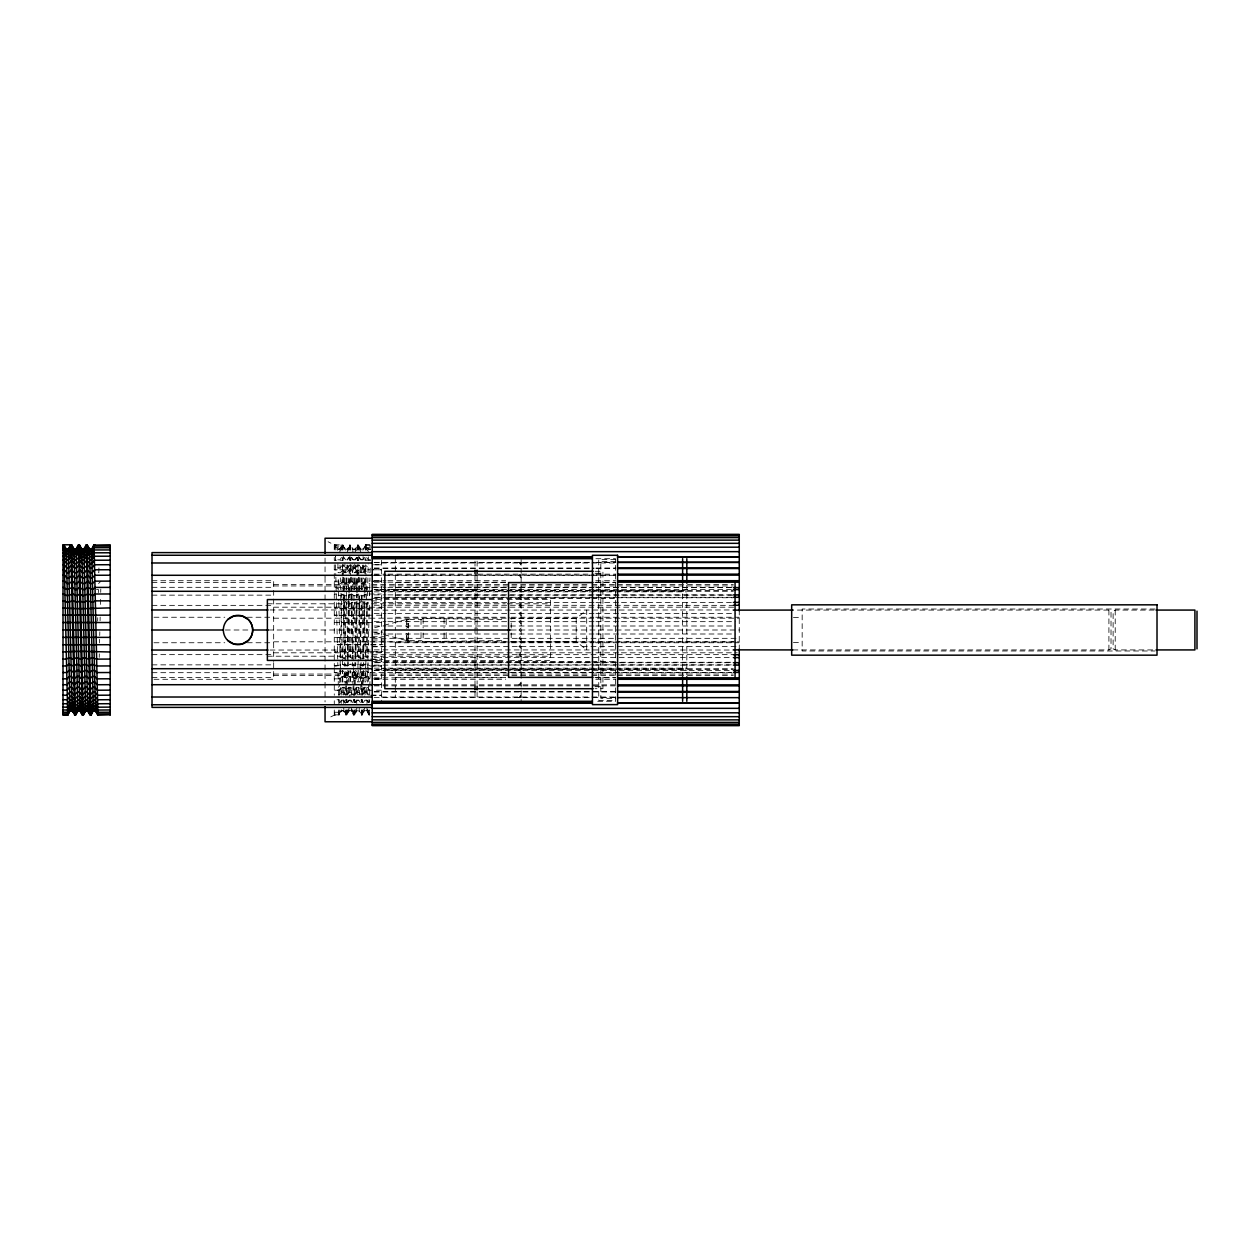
<?xml version="1.0" encoding="UTF-8"?>
<svg xmlns="http://www.w3.org/2000/svg" width="1260" height="1260" viewBox="0 0 1260 1260"><rect width="100%" height="100%" fill="white"/><g stroke="black" fill="none" stroke-linecap="round" stroke-linejoin="round"><path stroke-width="0.75" stroke-dasharray="5 3.75" d="M99.241 657.358L99.32 653.814M99.572 642.947L99.65 639.261M99.729 635.56L99.823 631.859M100.075 620.739L100.154 617.053M100.438 604.422L100.595 597.445M100.721 592.358L100.784 589.066M339.113 710.041L338.987 715.207L334.278 715.144L328.12 718.216M339.286 702.434L339.349 699.773L334.278 699.741L334.278 703.741M339.444 695.236L339.68 684.747M339.727 682.778L340.074 667.642M346.295 591.05L346.421 595.76L343.996 594.011L340.736 595.76L334.278 594.011L334.278 665.989L340.121 665.989L341.602 600.878M341.68 597.445L341.759 594.011L334.278 594.011M344.61 577.915L344.327 589.491L341.901 587.428L342.421 564.763M342.578 557.566L342.515 560.227L334.278 560.259L334.278 556.259M342.752 549.958L342.877 544.792L334.278 544.856L328.12 541.784M346.027 710.041L345.917 715.207L349.177 710.703L351.257 710.703L354.517 714.877L356.926 710.703L359.021 710.703L362.281 714.877L364.691 710.703L366.786 710.703L369.196 714.877M346.201 702.434L346.264 699.773M346.563 686.574L346.374 695.236L346.059 684.747M346.61 684.747L346.878 672.572L344.468 670.509L344.185 682.085M350.296 664.24L347.036 665.989L347.114 662.555M347.193 659.122L348.673 594.011L351.934 595.76L356.249 595.76L359.51 594.011L361.935 595.76L362.045 600.658M348.705 592.358L349.099 575.253M349.146 573.426L349.335 564.763M349.508 557.566L349.445 560.227L350.989 560.227L350.926 557.566M349.682 549.958L349.792 544.792L353.068 549.297L355.147 549.297L358.407 545.123L360.817 549.297L362.896 549.297L366.14 545.123L368.566 549.297L370.645 549.297M346.878 710.041L346.752 715.207L346.642 710.041M347.051 702.434L347.099 699.773L345.571 699.773L345.649 703.757L343.24 700.166L343.318 703.427M347.209 695.236L347.398 686.574M347.445 684.747L347.728 672.572L350.138 670.509L352.705 672.572L355.966 670.509L356.249 682.085M347.87 665.989L347.949 662.555M348.028 659.122L349.508 594.011M349.555 592.358L349.933 575.253M349.981 573.426L350.185 564.763L347.823 567.929L344.846 567.929L343.224 565.819M350.343 557.566L350.28 560.227L350.091 557.566M350.516 549.958L350.627 544.792L350.752 549.958M353.792 710.041L353.666 715.207L356.942 710.703L359.005 711.002L361.431 715.207L364.707 710.703L366.77 711.002L369.196 715.207L369.306 710.041M353.966 702.434L354.029 699.773M354.123 695.236L354.328 686.574M354.375 684.747L354.643 672.572L352.217 670.509L351.95 682.085M358.171 659.342L358.06 664.24L355.635 665.989L354.8 665.989L354.879 662.555M354.958 659.122L356.438 594.011L359.698 595.76L364.014 595.76L366.44 594.011L381.465 594.011M356.47 592.358L357.1 564.763M357.257 557.566L357.21 560.227L358.738 560.227L358.69 557.566M357.43 549.958L357.557 544.792L360.817 549.297L362.896 548.998L365.321 544.792L369.605 544.792M354.627 710.041L354.517 715.207L354.391 710.041M354.8 702.434L354.863 699.773L353.32 699.773L353.383 702.434M354.974 695.236L355.162 686.574M355.21 684.747L355.477 672.572L357.903 670.509L357.635 682.085M355.635 665.989L355.714 662.555M355.793 659.122L357.273 594.011M357.305 592.358L357.934 564.763L358.25 575.253M358.045 560.227L358.108 557.566M358.281 549.958L358.391 544.792L358.517 549.958M361.557 710.041L361.431 715.207L361.321 710.041M361.73 702.434L361.777 699.773L361.982 702.434M362.092 686.574L361.888 695.236L361.195 667.642M362.124 684.747L362.407 672.572L359.982 670.509L359.698 682.085M365.809 664.24L362.549 665.989L362.628 662.555M362.707 659.122L364.03 600.878M364.108 597.445L364.187 594.011L369.526 595.76L369.637 591.05M364.234 592.358L364.613 575.253M364.66 573.426L364.864 564.763M365.022 557.566L364.959 560.227L365.794 560.227L365.857 557.566M365.195 549.958L365.321 544.792L365.432 549.958M362.392 710.041L362.266 715.207L362.155 710.041M362.565 702.434L362.628 699.773L361.084 699.773L361.147 702.434M362.723 695.236L362.927 686.574M362.959 684.747L363.242 672.572L365.668 670.509L365.384 682.085M363.4 665.989L363.478 662.555M363.557 659.122L364.88 600.878M364.959 597.445L365.038 594.011M365.069 592.358L365.463 575.253M365.495 573.426L365.699 564.763L366.014 575.253M366.03 549.958L366.156 544.792L368.566 549.297M369.479 702.434L369.542 699.773M369.652 695.236L370.156 672.572L367.747 670.509L367.463 682.085M97.65 621.18L97.729 617.683M98.327 592.625L98.406 589.491L96.327 589.491M98.926 567.929L98.816 572.717L96.737 572.717M341.807 694.937L341.98 687.283L339.57 690.212L334.278 690.212L338.42 690.212L340.846 687.283L344.059 687.283L347.319 690.212L349.745 687.283L349.524 696.37M342.106 682.085L342.389 670.509L339.964 672.572L334.278 672.572L338.026 672.572L340.452 670.509L340.72 682.085M342.657 659.342L342.531 664.24L340.121 665.989M344.059 600.658L344.295 591.05M353.446 565.063L353.619 572.717L351.209 569.788L347.933 572.717L344.72 572.717L344.941 563.63M343.681 703.427L343.76 700.166L341.161 700.166L338.735 703.757M343.87 694.937L344.059 687.283M346.138 600.658L346.248 595.76L348.673 594.011M346.673 577.915L346.405 589.491L348.831 587.428L352.091 589.491L352.359 577.915M346.988 565.063L346.799 572.717L349.225 569.788L352.485 572.717L355.698 572.717L358.958 569.788L361.384 572.717L361.195 565.063M349.87 682.085L350.138 670.509L350.564 682.085M351.823 600.658L351.934 595.76M352.485 572.717L352.705 563.63M357.005 557.44L355.399 559.834L352.8 559.834L352.879 556.573M351.635 694.937L351.823 687.283L348.611 687.283L346.185 690.212L342.925 687.283L343.114 694.937M353.902 600.658L354.013 595.76L356.438 594.011M354.438 577.915L354.17 589.491L356.58 587.428L359.84 589.491L360.124 577.915M354.784 563.63L354.564 572.717L356.989 569.788L360.25 572.717L363.463 572.717L365.888 569.788L369.779 569.788M357.32 694.937L357.509 687.283L355.084 690.212L351.823 687.283M359.572 600.658L359.698 595.76M360.25 572.717L360.423 565.063M359.399 694.937L359.572 687.283L356.359 687.283L353.95 690.212L350.69 687.283L350.894 696.37M360.014 668.95L360.139 664.24L355.808 664.24L353.398 665.989L350.138 664.24M361.651 600.658L361.777 595.76L364.187 594.011M362.203 577.915L361.919 589.491L358.517 587.428L356.107 589.491L355.824 577.915M362.502 565.063L362.329 572.717L364.738 569.788L367.999 572.717L370.078 572.717L370.204 567.929L368.125 567.929L366.502 565.819M365.085 694.937L365.258 687.283L362.849 690.212L359.572 687.283M365.935 659.342L365.699 668.95L365.652 664.24L368.077 665.989L367.999 662.555M367.447 595.76L367.573 591.05M367.889 577.915L367.605 589.491L364.345 587.428L361.919 589.491L361.51 577.915M367.999 572.717L368.219 563.63M370.393 559.834L368.314 559.834L368.392 556.573M366.959 703.427L367.038 700.166L364.439 700.166L362.817 702.56M367.164 694.937L367.337 687.283L364.124 687.283L361.699 690.212L358.439 687.283L358.627 694.937M367.778 668.95L368.014 659.342M369.684 589.491L369.952 577.915M357.667 549.958L357.557 544.792L355.131 548.998L353.052 549.297L350.627 545.123L347.366 549.297L345.287 549.297L342.862 545.123L334.278 545.17L337.538 549.297L339.617 549.297L342.027 544.792L342.153 549.958M339.617 549.297L342.877 545.123M339.649 550.226L342.909 546.1M347.35 550.226L350.658 546.1L353.084 550.226M357.525 546.1L355.099 550.226L358.423 546.1M362.864 550.226L365.337 546.1L370.724 546.115M341.381 709.774L339.019 713.9L334.278 713.853M349.146 709.774L345.886 713.9L343.46 709.774M356.911 709.774L353.65 713.9L351.225 709.774L353.698 713.9M364.66 709.774L361.399 713.9L358.99 709.774M339.68 551.754L342.94 547.722M347.303 551.754L349.729 547.722L353.115 551.754M355.068 551.754L358.454 547.722M349.24 708.246L345.854 712.278L343.555 708.246M357.005 708.246L353.603 712.278M364.754 708.246L361.368 712.278L359.084 708.246M341.491 557.44L339.869 559.834L337.79 559.834L335.38 556.243L335.459 560.227L334.278 560.259M347.114 559.834L348.721 557.44M350.059 556.243L347.634 559.834L345.035 559.834L343.413 557.44M354.879 559.834L356.486 557.44M362.628 559.834L364.25 557.44M358.942 557.44L360.549 559.834L363.148 559.834L364.77 557.44M340.058 702.56L341.68 700.166M347.303 702.56L348.91 700.166L351.509 700.166L353.131 702.56M347.823 702.56L349.43 700.166M355.052 702.56L356.675 700.166L359.273 700.166L360.88 702.56M355.588 702.56L357.194 700.166M363.337 702.56L364.959 700.166M521.136 697.63L519.041 697.63L521.136 694.811M521.136 685.346L519.041 684.857L521.136 682.085M346.925 567.929L348.532 565.819M354.674 567.929L356.296 565.819M362.439 567.929L364.045 565.819M340.247 694.181L341.87 692.071M348.012 694.181L349.634 692.071M355.777 694.181L357.383 692.071M363.541 694.181L365.148 692.071M341.68 565.819L340.074 567.929L337.995 567.929L335.57 564.763L335.806 575.253M357.194 565.819L355.588 567.929L352.595 567.929L350.989 565.819M364.959 565.819L363.352 567.929L360.36 567.929L358.753 565.819M347.099 694.181L348.721 692.071L351.713 692.071L353.32 694.181M354.863 694.181L356.486 692.071L359.462 692.071L361.084 694.181M362.628 694.181L364.234 692.071L367.227 692.071L368.834 694.181M521.136 671.391L519.041 670.414L521.136 667.784M521.136 663.91L519.041 662.713L521.136 660.161M344.72 572.717L342.31 569.788L334.278 569.788L335.68 569.788L338.105 572.717L340.184 572.717L343.445 569.788L345.87 572.717L345.681 565.063M521.136 656.161L519.041 654.759L521.136 652.318M521.136 648.223L519.041 646.601L521.136 644.301M521.136 640.143L519.041 638.332L521.136 636.174M98.548 583.522L100.973 581.159M346.547 583.522L349.808 581.159L352.233 583.522L355.966 583.522L359.226 581.159L361.636 583.522M354.312 583.522L356.722 581.159L359.982 583.522L363.715 583.522L366.14 581.159L369.967 581.159M362.061 583.522L364.486 581.159L367.747 583.522L369.826 583.522M342.248 676.478L339.822 678.841L334.278 678.841L338.168 678.841L340.594 676.478L344.327 676.478L347.587 678.841L349.996 676.478M357.761 676.478L355.336 678.841L352.075 676.478L348.343 676.478L345.933 678.841L342.673 676.478M365.526 676.478L363.1 678.841L359.84 676.478L356.107 676.478L353.682 678.841L350.422 676.478M521.136 628.015L519.041 630L521.136 631.984M521.136 623.826L519.041 621.668L521.136 619.857M342.799 682.085L342.515 670.509L344.941 672.572L348.201 670.509L348.484 682.085M511.198 628L511.198 618.471L576.214 618.471L586.703 610.076L586.703 649.924L576.214 641.529L511.198 641.529L511.198 632.992M521.136 615.699L519.041 613.399L521.136 611.777M341.759 594.011L344.169 595.76L348.5 595.76L351.76 594.011L354.17 595.76M334.278 665.989L344.61 664.24L347.036 665.989M342.373 664.24L344.799 665.989L348.059 664.24L352.375 664.24L354.8 665.989M357.998 668.95L357.887 664.24L360.313 665.989L363.573 664.24L367.889 664.24L370.314 665.989L381.465 665.989L371.905 665.989M521.136 607.682L519.041 605.241L521.136 603.839M519.041 697.63L521.136 696.292M344.153 600.878L346.579 602.296L351.067 600.878M359.667 600.878L364.171 602.296L365.495 657.704L360.99 659.122L359.51 594.011M521.136 599.839L519.041 597.287L521.136 596.09M519.041 684.857L521.136 683.77M383.985 625.291L406.35 619.51L421.029 619.51L423.124 618.471L505.181 619.51M383.985 634.709L406.35 640.49L421.029 640.49L423.124 641.529L505.181 640.49M1154.081 610.076L1115.21 610.076L1113.115 611.131L1113.115 648.869L1115.21 649.924L1154.081 649.924M792.839 649.924L1108.91 649.924L1111.021 648.869L1111.021 611.131L1108.91 610.076L792.839 610.076M521.136 592.216L519.041 589.585L521.136 588.609M406.35 628.173L408.445 627.291L406.35 626.409L408.445 625.574L406.35 624.755L408.445 623.984L406.35 623.259L408.445 622.582L406.35 621.967L406.35 619.51L408.445 619.558L408.445 628.173M519.041 670.414L521.136 669.611M408.445 632.709L408.445 640.49L406.35 640.49L406.35 636.741L408.445 636.016L406.35 635.245L408.445 634.426L406.35 633.591M519.041 662.713L521.136 662.067M337.397 644.789L367.589 644.789M406.35 621.967L408.445 621.416L406.35 620.912L408.445 619.873L406.35 619.668L408.445 619.558M374.677 627.701L382.127 625.779M686.826 589.727L682.621 590.783L387.749 589.79M521.136 577.915L519.041 575.143L521.136 574.654M519.041 654.759L521.136 654.271M519.041 646.601L521.136 646.285M519.041 568.528L521.136 568.276M519.041 638.332L521.136 638.174M335.176 547.722L334.278 547.753L342.815 547.722M521.136 565.189L519.041 562.37L521.136 562.37M374.173 670.257L385.812 670.226M387.749 670.21L682.621 669.217L686.826 670.273M371.338 695.236L381.465 695.221M365.29 546.1L368.55 550.226M365.243 547.722L368.503 551.754M335.239 549.958L335.113 544.792L337.538 548.998L339.617 548.998M368.582 548.998L370.645 548.998M595.901 558.7L615.51 558.7L615.51 701.3L595.901 701.3M615.715 559.487L598.721 559.487L598.752 700.418L615.731 700.418M615.731 561.582L600.815 561.582L600.847 698.323L615.762 698.323M374.189 562.354L594.011 562.354M595.98 562.354L615.605 562.354M374.189 562.37L594.011 562.37M595.98 562.37L615.605 562.37M381.465 562.984L589.885 562.984M591.838 562.984L615.431 562.984M374.189 568.008L594.011 568.008M595.98 568.008L615.605 568.008M374.189 568.528L594.011 568.528M595.98 568.528L615.605 568.528M595.067 571.284L602.926 571.284L602.926 688.716L595.067 688.716M595.067 573.284L602.926 573.284M374.189 574.15L385.969 574.15M387.907 574.15L476.248 574.15M478.028 574.15L594.011 574.15M595.98 574.15L615.605 574.15M374.189 575.143L385.969 575.143M387.891 575.143L594.011 575.143M595.98 575.143L615.605 575.143M375.669 575.269L589.885 575.284M591.838 575.284L615.431 575.284M152.019 580.718L273.672 580.718L273.672 661.453M374.189 580.702L385.969 580.702M387.907 580.702L505.701 580.702M595.775 580.718L615.605 580.702M371.889 581.159L381.465 581.159L372.251 581.159M374.189 582.183L385.969 582.183M387.891 582.183L505.701 582.183M595.98 582.183L615.605 582.183M152.019 582.388L273.672 582.388M395.309 582.388L505.37 582.388M594.941 582.561L615.431 582.388M273.672 584.388L369.92 584.388M371.889 584.388L589.948 584.388M591.916 584.388L615.494 584.388M617.447 584.388L733.351 584.388M273.672 585.947L369.92 585.947M371.889 585.947L589.948 585.947M591.916 585.947L615.494 585.947M617.447 585.947L733.351 585.947M341.901 587.428L334.278 587.428L336.089 587.428L338.499 589.491L338.231 577.915M152.019 587.317L273.672 587.317M370.078 587.428L366.282 587.428L363.856 589.491L363.589 577.915M371.983 587.428L381.465 587.428M395.309 587.317L509.292 587.317M511.261 587.317L593.806 587.317M595.775 587.317L619.353 587.317M621.322 587.317L737.289 587.317M374.189 587.633L385.969 587.633M387.907 587.633L594.011 587.633M595.98 587.633L619.526 587.633M621.495 587.633L731.399 587.633M594.011 589.585L387.891 589.585L475.004 589.727M595.98 589.585L619.526 589.585M621.495 589.585L731.399 589.585M375.811 590.499L589.948 590.499M591.916 590.499L615.494 590.499M617.447 590.499L733.351 590.499M381.465 591.302L589.885 591.302M591.838 591.302L615.431 591.302M617.4 591.302L733.351 591.302M374.173 591.838L385.812 591.838M387.749 591.838L686.826 591.838M374.189 594.893L385.969 594.893M387.907 594.893L594.011 594.893M595.98 594.893L619.526 594.893M621.495 594.893L731.399 594.893M152.019 595.145L273.672 595.145M395.309 595.145L737.289 595.145M374.189 597.287L385.969 597.287M387.891 597.287L594.011 597.287M595.98 597.287L619.526 597.287M621.495 597.287L731.399 597.287M375.811 597.744L589.948 597.744M591.916 597.744L615.494 597.744M617.447 597.744L733.351 597.744M372.236 598.547L382.048 598.547M384.001 598.547L590.011 598.547M591.964 598.547L615.51 598.547M375.511 599.587L505.276 599.587M507.245 599.587L550.494 599.587L550.494 660.413L507.245 660.413M371.794 600.878L381.465 600.878M374.189 602.406L385.969 602.406M387.907 602.406L594.011 602.406M595.98 602.406L619.526 602.406M621.495 602.406L731.399 602.406M267.372 603.792L369.605 603.792M371.574 603.792L505.276 603.792M507.245 603.792L550.494 603.792M152.019 605.351L273.672 605.351M374.189 605.241L385.969 605.241M387.891 605.241L737.289 605.351M273.672 607.194L737.289 607.194M381.465 607.966C364.66 608.234 350.123 609.273 334.278 607.966C346.516 609.462 357.446 607.493 369.211 609.037M1155.058 609.021L802.163 609.021L802.163 650.979L1155.058 650.979M270.002 609.966L370.267 609.966M374.189 610.139L733.351 609.966M374.189 613.399L385.969 613.399M387.891 613.399L594.011 613.399M595.98 613.399L619.526 613.399M621.495 613.399L735.32 613.399M381.465 615.211L334.278 615.211L369.054 615.935M247.243 617.258L273.672 617.242M153.988 617.242L224.768 617.258M395.309 617.242L509.292 617.242M511.261 617.242L593.806 617.242M595.775 617.242L619.353 617.242M621.322 617.242L739.258 617.242M793.422 617.416L802.163 617.416M273.672 618.188L739.258 618.188M374.189 621.668L385.969 621.668M387.891 621.668L594.011 621.668M595.98 621.668L619.526 621.668M621.495 621.668L735.32 621.668M334.278 622.582L368.881 622.944M381.465 622.582L336.877 622.582M374.189 625.999L385.969 625.999M387.907 625.999L594.011 625.999M595.98 625.999L619.526 625.999M621.495 625.999L735.32 625.999M475.004 627.905L477.099 627.905M225.288 630L250.74 630M268.364 630L383.67 630M511.213 630L739.258 630M372.236 632.095L383.024 632.095M374.189 634L385.969 634M387.907 634L594.011 634M595.98 634L619.526 634M621.495 634L735.32 634M372.236 636.757L384.82 636.757M368.55 637.056L334.278 637.418L381.465 637.418M372.236 638.332L739.258 638.332M372.236 640.017L384.82 640.017M273.672 641.812L739.258 641.812M372.236 641.97L739.258 641.97M153.988 642.758L224.768 642.742M793.422 642.584L802.163 642.584M395.309 642.758L509.292 642.758M511.261 642.758L593.806 642.758M595.775 642.758L619.353 642.758M621.322 642.758L739.258 642.758M368.377 644.065L334.278 644.789M370.802 644.789L383.024 644.679M371.054 644.789L381.465 644.789M372.236 646.601L739.258 646.601M372.236 646.774L383.024 646.774M270.002 650.034L370.267 650.034M374.189 649.861L733.351 650.034M372.236 651.436L383.024 651.436M381.465 652.034C364.801 651.404 350.579 651.026 334.278 652.034C345.712 651.231 356.611 651.058 367.762 652.034M273.672 652.806L373.858 652.806M375.811 652.806L593.885 652.806M595.838 652.806L619.416 652.806M621.385 652.806L737.289 652.806M152.019 654.649L263.86 654.649M265.813 654.649L273.672 654.649M372.236 654.696L737.289 654.649M267.372 656.208L369.605 656.208M371.574 656.208L505.276 656.208M507.245 656.208L550.494 656.208M374.189 657.594L731.399 657.594M342.216 657.704L340.137 657.704L338.814 602.296L340.893 602.296L342.216 657.704L344.642 659.122L343.161 594.011M350.91 594.011L352.391 659.122L347.902 657.704L346.579 602.296M370.471 659.122L381.465 659.122M372.236 659.358L383.024 659.358M375.511 660.413L505.276 660.413M372.236 661.453L382.048 661.453M384.001 661.453L590.011 661.453M591.964 661.453L615.51 661.453M375.811 662.256L737.289 662.256M374.189 662.713L731.399 662.713M152.019 664.855L273.672 664.855M395.309 664.855L509.292 664.855M511.261 664.855L593.806 664.855M595.775 664.855L619.353 664.855M621.322 664.855L737.289 664.855M374.189 665.107L731.399 665.107M374.173 668.162L385.812 668.162M387.749 668.162L686.826 668.162M381.465 668.698L589.885 668.698M591.838 668.698L615.431 668.698M617.4 668.698L733.351 668.698M375.811 669.501L589.948 669.501M591.916 669.501L615.494 669.501M617.447 669.501L733.351 669.501M374.173 670.273L731.399 670.414M346.878 672.572L347.728 672.572M354.643 672.572L355.477 672.572M362.407 672.572L363.242 672.572M370.156 672.572L731.399 672.367M152.019 672.683L273.672 672.683M395.309 672.683L509.292 672.683M511.261 672.683L593.806 672.683M595.775 672.683L619.353 672.683M621.322 672.683L737.289 672.683M273.672 674.053L369.92 674.053M371.889 674.053L589.948 674.053M591.916 674.053L615.494 674.053M617.447 674.053L733.351 674.053M273.672 675.612L369.92 675.612M371.889 675.612L589.948 675.612M591.916 675.612L615.494 675.612M617.447 675.612L733.351 675.612M152.019 677.612L273.672 677.612M395.309 677.612L505.37 677.612M594.956 677.36L615.431 677.612M374.189 677.817L505.701 677.817M595.98 677.817L615.605 677.817M375.748 678.841L381.465 678.841L368.361 678.841L365.951 676.478M153.988 679.282L273.672 679.282L273.672 662.256M374.189 679.298L505.701 679.298M595.775 679.282L615.605 679.298M371.81 684.731L381.465 684.731L370.345 684.747M374.189 684.857L615.605 684.857M374.189 685.849L615.605 685.849M595.067 686.716L602.926 686.716M381.465 690.212L368.629 690.212L366.203 687.283L366.392 694.937M374.189 691.472L615.605 691.472M374.189 691.992L615.605 691.992M381.465 697.016L589.885 697.016M591.838 697.016L615.431 697.016M374.189 697.63L615.605 697.63M365.384 547.722L370.739 547.738M370.928 560.243L365.668 560.227L365.605 557.566M375.575 564.763L381.465 564.779L372.613 564.763M371.731 569.788L381.465 569.788L372.503 569.788M372.377 575.253L381.465 575.269M247.243 642.742L273.672 642.758M370.55 695.236L381.465 695.268M365.321 545.123L370.708 545.139M374.173 589.743L385.812 589.774M334.278 714.83L338.987 714.877L341.413 710.703L343.507 710.703L346.768 714.877L349.162 710.703L351.257 711.002L353.666 715.207L353.556 710.041M408.445 640.442L406.35 640.332L408.445 640.127L406.35 639.859L408.445 639.497L406.35 639.088L408.445 638.584L406.35 638.033L408.445 637.418L406.35 636.741M519.041 621.668L521.136 621.826M519.041 691.472L521.136 691.724M519.041 613.399L521.136 613.715M519.041 605.241L521.136 605.729M374.677 632.299L382.127 634.221M519.041 597.287L521.136 597.933M519.041 589.585L521.136 590.389M519.041 575.143L521.136 576.23M519.041 562.37L521.136 563.708M360.139 664.24L362.549 665.989M368.219 672.572L365.809 670.509L366.077 682.085M353.887 583.522L351.461 581.159L348.201 583.522L344.468 583.522L342.043 581.159L334.278 581.159L340.436 583.522L343.697 581.159L346.122 583.522M370.015 678.841L367.605 676.478L363.872 676.478L360.612 678.841L358.186 676.478M367.337 687.283L369.763 690.212M361.273 567.929L358.848 564.763L359.037 573.426M351.902 565.819L353.509 567.929M345.744 567.929L343.334 564.763L343.57 575.253M366.314 692.071L367.936 694.181M358.565 692.071L360.171 694.181M350.8 692.071L353.225 695.236L353.02 686.574M345.555 694.181L343.948 692.071L340.956 692.071L338.546 695.236L338.341 686.574M343.035 692.071L345.46 695.236L345.256 686.574M366.707 557.44L368.314 559.834M358.659 556.243L361.069 559.834L360.99 556.573M351.697 557.44L353.32 559.834M351.178 557.44L352.8 559.834M343.13 556.243L345.555 559.834M367.038 700.166L368.644 702.56M366.518 700.166L368.125 702.56M358.753 700.166L360.36 702.56M352.611 702.56L350.989 700.166L351.067 703.427M343.76 700.166L345.366 702.56M358.328 547.722L360.754 551.754M366.833 708.246L369.259 712.278M351.193 708.246L353.745 712.278M358.36 546.1L360.848 550.226M345.319 550.226L342.846 546.1L334.278 546.147L337.57 550.226M363.069 556.573L363.148 559.834M363.274 565.063L363.463 572.717M362.092 602.296L363.416 657.704M363.998 682.085L363.731 670.509L361.305 672.572L358.045 670.509L358.312 682.085M364.124 687.283L364.345 696.37M355.525 565.063L355.698 572.717M353.745 577.915L354.029 589.491L350.768 587.428L348.343 589.491L348.059 577.915M356.359 687.283L356.58 696.37M356.675 700.166L356.753 703.427M347.76 565.063L347.933 572.717M348.5 595.76L348.611 600.658M348.642 602.296L349.981 657.704M345.98 577.915L346.264 589.491L343.838 587.428L340.578 589.491L340.31 577.915M347.933 659.342L348.059 664.24M348.611 687.283L348.831 696.37M339.995 565.063L340.184 572.717M340.736 595.76L340.846 600.658M337.885 563.63L338.105 572.717M338.546 591.05L338.767 600.658M340.294 664.24L340.405 668.95M340.846 687.283L341.066 696.37M341.161 700.166L341.239 703.427M366.046 577.222L366.392 592.358M366.44 594.011L367.92 659.122M368.109 667.642L368.739 695.236M368.849 699.773L368.897 702.434M369.07 710.041L369.196 715.207M359.132 577.222L359.478 592.358M361.069 662.555L361.147 665.989M357.84 557.566L357.903 560.227M358.297 577.222L358.643 592.358M358.675 594.011L360.313 665.989M360.344 667.642L360.691 682.778M360.738 684.747L360.974 695.236M351.083 564.763L351.288 573.426M351.367 577.222L351.713 592.358M351.76 594.011L353.398 665.989M353.43 667.642L353.776 682.778M353.824 684.747L354.06 695.236M354.154 699.773L354.217 702.434M349.918 549.958L349.792 544.792L347.366 549.297L345.287 548.998L342.877 544.792L342.988 549.958M350.248 564.763L350.485 575.253M350.532 577.222L350.878 592.358M352.469 662.555L352.548 665.989M352.705 672.572L352.973 684.747M343.161 557.566L343.224 560.227L342.389 560.227L342.326 557.566M343.618 577.222L343.948 592.358M343.996 594.011L345.634 665.989M345.775 672.572L346.012 682.778M346.405 699.773L346.468 702.434M342.484 564.763L342.736 575.253M342.767 577.222L343.114 592.358M344.72 662.555L344.799 665.989M344.941 672.572L345.224 684.747M345.791 710.041L345.917 715.207L343.492 710.703L341.413 711.002L338.987 715.207L338.877 710.041M335.853 577.222L336.2 592.358M336.231 594.011L337.711 659.122M337.79 662.555L337.869 665.989M338.026 672.572L338.294 684.747M338.641 699.773L338.704 702.434M1115.21 610.076L1115.21 649.924M1108.91 610.076L1108.91 649.924M739.258 609.966L739.258 649.136M686.826 585.112L686.826 674.887M682.621 585.112L682.621 674.887M576.214 618.471L576.214 641.529M521.136 559.534L521.136 702.812M477.099 561.125L477.099 568.244M477.099 575.804L477.099 684.196M477.099 691.756L477.099 698.875M475.004 561.125L475.004 568.244M475.004 575.804L475.004 684.196M475.004 691.756L475.004 698.875M446.197 619.51L446.197 628.173M446.197 632.709L446.197 640.49M444.087 618.471L444.087 628M444.087 632.992L444.087 641.529M423.124 618.471L423.124 628M423.124 632.992L423.124 641.529M421.029 619.51L421.029 628.173M421.029 632.709L421.029 640.49M395.309 557.188L395.309 630M395.309 633.638L395.309 697.016M381.465 560.259L381.465 702.812M334.278 544.856L334.278 549.99M334.278 564.779L334.278 592.373M334.278 667.627L334.278 695.221M334.278 710.01L334.278 715.144M325.048 558.054L325.048 576.954M325.048 577.363L325.048 682.636M325.048 683.046L325.048 701.946M344.011 602.296L342.689 657.704L344.767 657.704L346.091 602.296L344.011 602.296M351.776 602.296L350.453 657.704L352.532 657.704L353.855 602.296L351.776 602.296M359.541 602.296L358.218 657.704L360.281 657.704L361.62 602.296L359.541 602.296M367.306 602.296L365.967 657.704L368.046 657.704L369.369 602.296L367.306 602.296M385.969 589.585L374.189 589.585L385.812 589.727M356.407 602.296L354.328 602.296L355.651 657.704L357.73 657.704L356.407 602.296M339.066 712.278L334.278 712.246L338.924 712.278M369.227 713.9L366.802 709.774L369.164 713.9"/><path stroke-width="1.5" d="M67.788 712.278L67.725 715.207L63 715.097L63 544.792L71.6 544.792L74.025 548.998L77.9 711.002L75.474 715.207L72.214 711.002L68.339 548.998L70.765 544.792L74.639 715.207L74.702 712.278L72.151 708.246L70.072 708.246L67.646 712.278L63 712.199M71.537 547.722L71.6 544.792L75.474 715.207L72.182 709.774L70.103 709.774L67.741 713.9L63 713.806M78.451 547.722L78.514 544.792L79.364 544.792L81.774 548.998L85.664 711.002L83.239 715.207L79.978 711.002L76.104 548.998L78.514 544.792L82.404 715.207L82.467 712.278M110.187 546.1L94.075 546.1L91.586 550.226L94.043 544.792L91.649 550.226L89.57 550.226L86.247 546.1L83.822 550.226L81.805 550.226L79.364 544.792L83.239 715.207L85.633 709.774L87.712 709.774L91.004 715.207L93.445 709.774M86.216 547.722L86.278 544.792L87.113 544.792L89.539 548.998L93.413 711.002L95.492 711.002L97.918 715.207L110.187 714.766M87.082 546.1L87.113 544.792L91.004 715.207L93.397 709.774L95.461 709.774L97.886 713.9L110.187 713.806M94.878 544.792L94.012 546.1M97.949 713.9L97.918 715.207L94.043 544.792M70.166 709.774L67.725 715.207L63.835 544.792L66.26 548.998L70.135 711.002L72.214 711.002L72.245 709.774M78.545 546.1L76.12 550.226L74.056 550.226L74.025 548.998L76.104 548.998L76.072 550.226L79.396 546.1M77.931 709.774L77.9 711.002L79.978 711.002L80.01 709.774L77.868 709.774L75.442 713.9M81.758 550.226L81.774 548.998L83.853 548.998L86.278 544.792L90.153 715.207L87.743 711.002L83.853 548.998L83.822 550.226M85.696 709.774L85.664 711.002L87.743 711.002L87.759 709.774L91.035 713.9M89.507 550.226L89.539 548.998L91.618 548.998L95.492 711.002L95.524 709.774M76.088 549.297L78.529 545.123L81.79 549.297L83.869 549.297L87.129 545.123M110.187 715.097L110.187 544.792L94.043 545.123L91.618 549.297L89.539 549.297L87.113 545.123M227.808 619.479L234.218 615.825L241.81 615.825M248.204 640.521L241.81 644.175L234.218 644.175M110.187 707.112L97.729 707.191L95.319 703.427L93.24 703.427L89.98 707.191L87.554 703.427L85.475 703.427L82.215 707.191L79.789 703.427L77.726 703.427L74.45 707.191L72.04 703.427L69.962 703.427L67.536 707.191L63 707.112M110.187 709.963L97.808 710.041L95.382 706.135L93.303 706.135L90.043 710.041L87.617 706.135L85.538 706.135L82.278 710.041L79.868 706.135L77.789 706.135L74.529 710.041L72.103 706.135L70.025 706.135L67.599 710.041L63 709.963M110.187 712.199L97.855 712.278L95.429 708.246L93.35 708.246L90.09 712.278L87.664 708.246L85.601 708.246L82.325 712.278L79.915 708.246L77.837 708.246L74.576 712.278M110.187 678.793L97.099 678.841L94.673 676.478L92.594 676.478L89.334 678.841L86.909 676.478L84.829 676.478L81.569 678.841L79.144 676.478L77.081 676.478L73.804 678.841L71.395 676.478L69.316 676.478L66.89 678.841L63 678.793M110.187 684.684L97.225 684.747L94.799 682.085L92.72 682.085L89.46 684.747L87.05 682.085L84.971 682.085L81.711 684.747L79.285 682.085L77.207 682.085L73.946 684.747L71.521 682.085L69.442 682.085L67.032 684.747L63 684.684M110.187 690.149L97.351 690.212L94.925 687.283L92.846 687.283L89.586 690.212L87.176 687.283L85.097 687.283L81.837 690.212L79.412 687.283L77.332 687.283L74.072 690.212L71.647 687.283L69.568 687.283L67.142 690.212L63 690.149M110.187 695.173L97.461 695.236L95.051 692.071L92.972 692.071L89.712 695.236L87.287 692.071L85.207 692.071L81.947 695.236L79.522 692.071L77.443 692.071L74.183 695.236L71.757 692.071L69.694 692.071L67.268 695.236L63 695.173M110.187 699.694L97.571 699.773L95.146 696.37L93.067 696.37L89.806 699.773L87.381 696.37L85.302 696.37L82.042 699.773L79.632 696.37L77.553 696.37L74.293 699.773L71.867 696.37L69.788 696.37L67.363 699.773L63 699.694M110.187 703.694L97.666 703.757L95.24 700.166L93.161 700.166L89.901 703.757L87.475 700.166L85.396 700.166L82.136 703.757L79.711 700.166L77.647 700.166L74.371 703.757L71.962 700.166L69.883 700.166L67.457 703.757L63 703.694M110.187 575.221L94.736 575.253L92.311 577.915L90.232 577.915L87.806 575.253L84.546 577.915L82.467 577.915L79.207 575.253L76.797 577.915L74.718 577.915L72.292 575.253L69.032 577.915L66.953 577.915L64.528 575.253L63 575.221M110.187 581.112L94.862 581.159L92.437 583.522L90.374 583.522L87.948 581.159L84.688 583.522L82.609 583.522L79.349 581.159L76.923 583.522L74.844 583.522L72.434 581.159L69.158 583.522L67.095 583.522L64.669 581.159L63 581.112M110.187 587.38L95.004 587.428L92.594 589.491L87.255 587.428L84.829 589.491L82.751 589.491L79.49 587.428L77.065 589.491L74.986 589.491L72.576 587.428L67.237 589.491L63 587.38M110.187 593.964L95.162 594.011L92.736 595.76L88.231 594.011L82.892 595.76L79.648 594.011L77.222 595.76L72.718 594.011L67.379 595.76L63 593.964M110.187 600.831L95.319 600.878L92.893 602.296L87.554 600.878L83.05 602.296L79.789 600.878L77.38 602.296L72.875 600.878L67.536 602.296L63 600.831M110.187 607.903C93.382 608.218 78.844 609.336 63 607.903M110.187 615.163L63 615.163M110.187 622.519L63 622.519M110.187 629.953L63 629.953M110.187 637.371L63 637.371M110.187 644.726L63 644.726M110.187 651.987C93.397 651.656 78.971 650.869 63 651.987M110.187 659.074L96.642 659.122L92.138 657.704L88.877 659.122L84.388 657.704L81.128 659.122L76.624 657.704L73.364 659.122L68.859 657.704L66.449 659.122L63 659.074M110.187 665.926L96.799 665.989L92.295 664.24L89.035 665.989L84.546 664.24L81.286 665.989L76.781 664.24L73.521 665.989L69.016 664.24L66.591 665.989L63 665.926M110.187 672.525L96.941 672.572L94.532 670.509L92.453 670.509L89.192 672.572L86.767 670.509L84.688 670.509L81.428 672.572L79.002 670.509L76.923 670.509L73.663 672.572L71.253 670.509L69.174 670.509L66.749 672.572L63 672.525M110.187 547.706L94.106 547.722L91.681 551.754L89.602 551.754L86.341 547.722L83.916 551.754L81.853 551.754L78.593 547.722L76.167 551.754L74.088 551.754L71.662 547.722L68.402 551.754L66.323 551.754L63 547.706M110.187 549.943L94.153 549.958L91.728 553.865L89.649 553.865L87.239 549.958L83.979 553.865L81.9 553.865L78.64 549.958L76.214 553.865L74.135 553.865L71.71 549.958L68.45 553.865L66.37 553.865L63 549.943M110.187 552.778L94.216 552.809L91.807 556.573L89.728 556.573L87.302 552.809L84.042 556.573L81.963 556.573L78.703 552.809L76.277 556.573L74.198 556.573L71.788 552.809L68.513 556.573L66.449 556.573L63 552.778M110.187 556.211L94.295 556.243L91.87 559.834L89.806 559.834L86.546 556.243L84.121 559.834L82.042 559.834L79.616 556.243L76.356 559.834L74.277 559.834L71.017 556.243L68.591 559.834L66.528 559.834L63 556.211M110.187 560.196L94.39 560.227L91.964 563.63L89.885 563.63L86.625 560.227L84.215 563.63L82.136 563.63L79.711 560.227L76.45 563.63L74.371 563.63L71.946 560.227L68.686 563.63L66.607 563.63L64.197 560.227L63 560.196M110.187 564.716L94.5 564.763L92.075 567.929L89.995 567.929L87.57 564.763L84.31 567.929L82.231 567.929L78.971 564.763L76.545 567.929L74.482 567.929L72.056 564.763L68.796 567.929L66.717 567.929L64.291 564.763L63 564.716M110.187 569.74L94.61 569.788L92.185 572.717L90.106 572.717L86.846 569.788L84.42 572.717L82.341 572.717L79.931 569.788L76.671 572.717L74.592 572.717L71.332 569.788L68.906 572.717L66.827 572.717L64.402 569.788L63 569.74M372.236 534.728L739.258 534.728M372.236 535.815L739.258 535.815M372.236 537.626L739.258 537.626M372.236 538.225L325.048 538.225L325.048 553.392M372.236 540.13L739.258 540.13M372.236 543.328L739.258 543.328M94.028 545.123L94.878 545.123M372.236 547.187L739.258 547.187M66.26 548.998L68.339 548.998M76.104 549.297L74.009 549.297L71.584 545.123L68.339 549.297L66.26 549.297L63 545.123M372.236 551.659L739.258 551.659M372.236 552.605L152.019 552.605L152.019 707.395L372.236 707.395M152.019 555.25L372.236 555.25M372.236 556.747L592.058 556.747M617.573 556.747L739.258 556.747M372.236 557.203L592.058 557.203M617.573 557.203L739.258 557.203M372.236 558.7L591.964 558.7M617.573 562.354L739.258 562.354M617.573 562.37L739.258 562.37M152.019 562.984L372.236 562.984M617.573 568.008L739.258 568.008M617.573 568.528L739.258 568.528M593.098 571.284L384.82 571.284L384.82 688.716L593.098 688.716M617.573 574.15L739.258 574.15M617.573 575.143L739.258 575.143M152.019 575.284L372.236 575.284M617.573 580.702L739.258 580.702M617.573 582.183L739.258 582.183M592.972 582.561L508.552 582.577L508.567 677.376L592.987 677.36M733.367 587.633L739.258 587.633M733.367 589.585L739.258 589.585M152.019 591.302L372.236 591.302M733.367 594.893L739.258 594.893M733.367 597.287L739.258 597.287M371.574 599.587L267.372 599.587L267.372 660.413L371.574 660.413M733.367 602.406L739.258 602.406M733.367 605.241L739.258 605.241M152.019 609.966L268.034 609.966M733.367 610.139L792.839 610.076M1156.034 610.076L1194.905 610.076L1194.905 649.924L1156.034 649.924M152.019 630L223.335 630M252.693 630L268.364 630M384.82 630L510.584 630M152.019 650.034L268.034 650.034M733.367 649.861L792.839 649.924M733.367 654.759L739.258 654.759M733.367 657.594L739.258 657.594M733.367 662.713L739.258 662.713M733.367 665.107L739.258 665.107M152.019 668.698L372.236 668.698M733.367 670.414L739.258 670.414M733.367 672.367L739.258 672.367M617.573 677.817L739.258 677.817M617.573 679.298L739.258 679.298M152.019 684.716L372.236 684.716M617.573 684.857L739.258 684.857M617.573 685.849L739.258 685.849M617.573 691.472L739.258 691.472M617.573 691.992L739.258 691.992M152.019 697.016L372.236 697.016M617.573 697.63L739.258 697.646M372.236 701.3L591.964 701.3M372.236 702.797L592.058 702.797M617.573 702.797L739.258 702.797M372.236 703.253L592.058 703.253M617.573 703.253L739.258 703.253M152.019 704.749L372.236 704.749M372.236 708.341L739.258 708.341M82.404 714.877L79.978 710.703L77.9 710.703L75.49 714.877L72.23 710.703L70.135 710.703L67.725 714.877L63 714.766M372.236 712.813L739.258 712.813M83.27 713.9L80.01 709.774M372.236 716.672L739.258 716.672M372.236 719.87L739.258 719.87M372.236 721.775L325.048 721.775L325.048 706.608M372.236 722.374L739.258 722.374M372.236 724.185L739.258 724.185M372.236 725.272L739.258 725.272M63 546.1L66.292 550.226L68.371 550.226L71.631 546.1L74.056 550.226M233.982 644.096L227.635 640.379A14.679 14.679 0 0 1 234.218 615.825A14.679 14.679 0 0 1 252.189 633.796A14.679 14.679 0 0 1 227.635 640.379M242.03 615.904L248.393 619.621A14.868 14.742 0 0 1 248.393 640.379M73.049 711.144L74.671 713.9M97.918 714.877L95.508 710.703L93.413 710.703L90.153 714.877L87.743 710.703L85.648 710.703L82.388 714.877L79.963 710.703M1197 611.131L1197 648.869M739.258 610.864L739.258 534.366L372.236 534.366L372.236 725.634L739.258 725.634L739.258 649.136M735.053 582.529L735.068 677.329M686.826 558.7L686.826 583.27M686.826 676.73L686.826 701.3M682.621 558.7L682.621 583.27M682.621 676.73L682.621 701.3M477.099 570.134L477.099 573.914M477.099 686.086L477.099 689.866M475.004 570.134L475.004 573.914M475.004 686.086L475.004 689.866M617.605 555.298L592.436 555.298L592.452 704.623L617.62 704.623L617.605 555.298M1157.011 604.832L791.674 604.832L791.674 655.168L1157.011 655.168L1157.011 604.832"/></g></svg>
